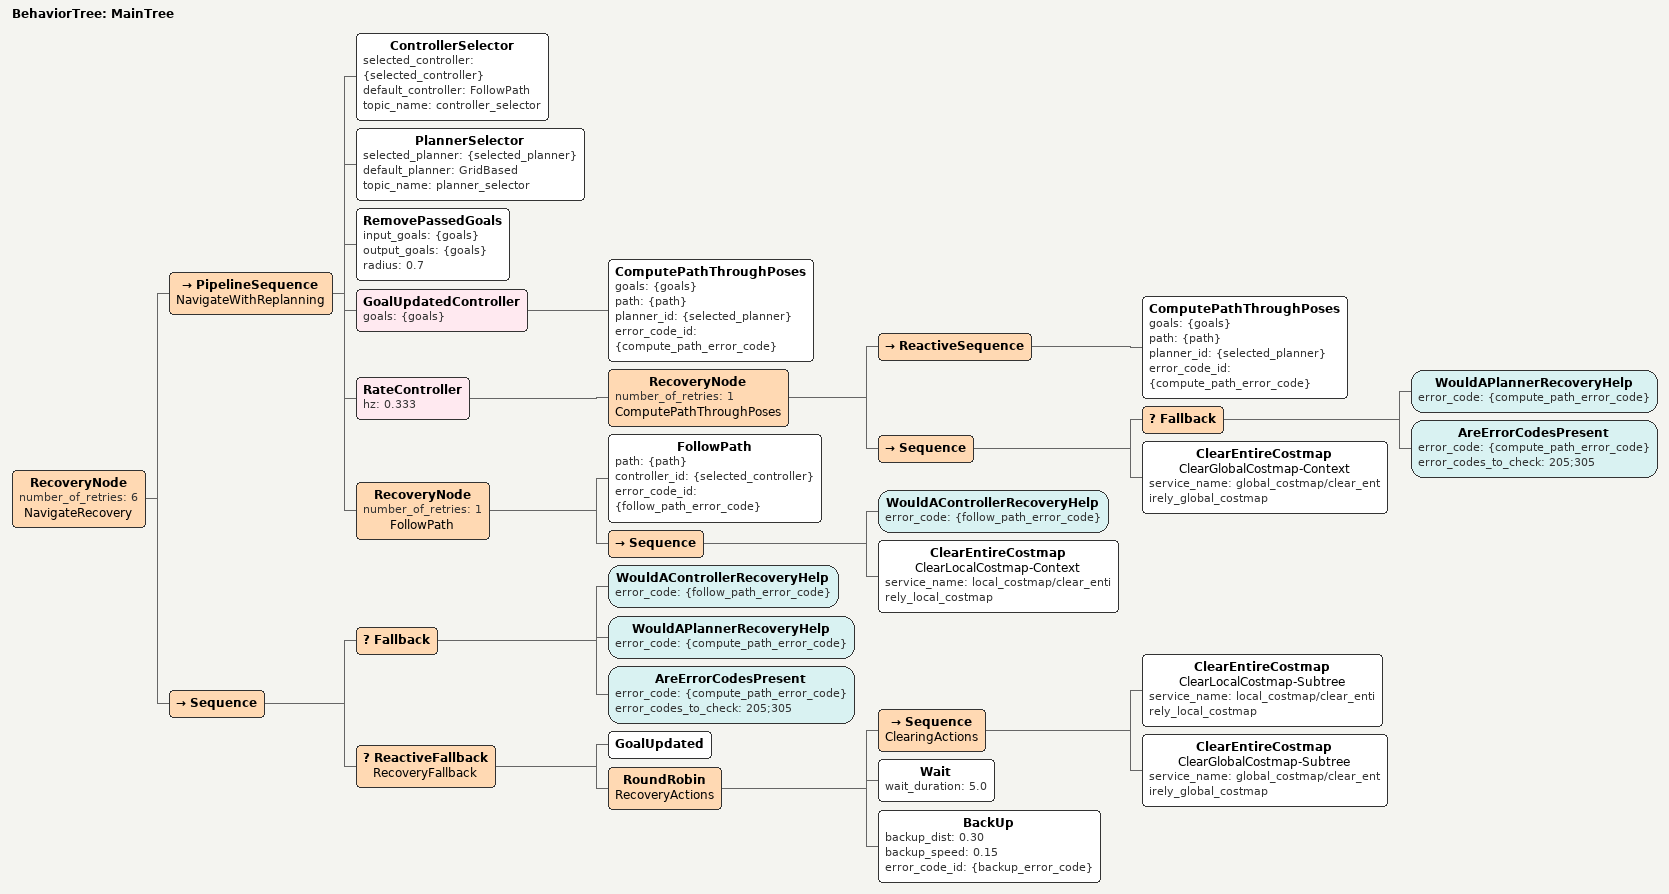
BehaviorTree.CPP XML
<root BTCPP_format="4" main_tree_to_execute="MainTree">
  <BehaviorTree ID="MainTree">
    <RecoveryNode number_of_retries="6" name="NavigateRecovery">
      <PipelineSequence name="NavigateWithReplanning">
        <ControllerSelector selected_controller="{selected_controller}" default_controller="FollowPath" topic_name="controller_selector"/>
        <PlannerSelector selected_planner="{selected_planner}" default_planner="GridBased" topic_name="planner_selector"/>
        <RemovePassedGoals input_goals="{goals}" output_goals="{goals}" radius="0.7"/>
        <GoalUpdatedController goals="{goals}">
          <ComputePathThroughPoses goals="{goals}" path="{path}" planner_id="{selected_planner}" error_code_id="{compute_path_error_code}"/>
        </GoalUpdatedController>
        <RateController hz="0.333">
          <RecoveryNode number_of_retries="1" name="ComputePathThroughPoses">
            <ReactiveSequence>
              <ComputePathThroughPoses goals="{goals}" path="{path}" planner_id="{selected_planner}" error_code_id="{compute_path_error_code}"/>
            </ReactiveSequence>
            <Sequence>
              <Fallback>
                <WouldAPlannerRecoveryHelp error_code="{compute_path_error_code}"/>
                <AreErrorCodesPresent error_code="{compute_path_error_code}" error_codes_to_check="205;305"/>
              </Fallback>
              <ClearEntireCostmap name="ClearGlobalCostmap-Context" service_name="global_costmap/clear_entirely_global_costmap"/>
            </Sequence>
          </RecoveryNode>
        </RateController>
        <RecoveryNode number_of_retries="1" name="FollowPath">
          <FollowPath path="{path}" controller_id="{selected_controller}" error_code_id="{follow_path_error_code}"/>
          <Sequence>
            <WouldAControllerRecoveryHelp error_code="{follow_path_error_code}"/>
            <ClearEntireCostmap name="ClearLocalCostmap-Context" service_name="local_costmap/clear_entirely_local_costmap"/>
          </Sequence>
        </RecoveryNode>
      </PipelineSequence>
      <Sequence>
        <Fallback>
          <WouldAControllerRecoveryHelp error_code="{follow_path_error_code}"/>
          <WouldAPlannerRecoveryHelp error_code="{compute_path_error_code}"/>
          <AreErrorCodesPresent error_code="{compute_path_error_code}" error_codes_to_check="205;305"/>   <!-- START_OCCUPIED, see above -->
        </Fallback>
        <ReactiveFallback name="RecoveryFallback">
          <GoalUpdated/>
          <RoundRobin name="RecoveryActions">
            <Sequence name="ClearingActions">
              <ClearEntireCostmap name="ClearLocalCostmap-Subtree" service_name="local_costmap/clear_entirely_local_costmap"/>
              <ClearEntireCostmap name="ClearGlobalCostmap-Subtree" service_name="global_costmap/clear_entirely_global_costmap"/>
            </Sequence>
            <Wait wait_duration="5.0"/>
            <BackUp backup_dist="0.30" backup_speed="0.15" error_code_id="{backup_error_code}"/>
          </RoundRobin>
        </ReactiveFallback>
      </Sequence>
    </RecoveryNode>
  </BehaviorTree>
</root>
